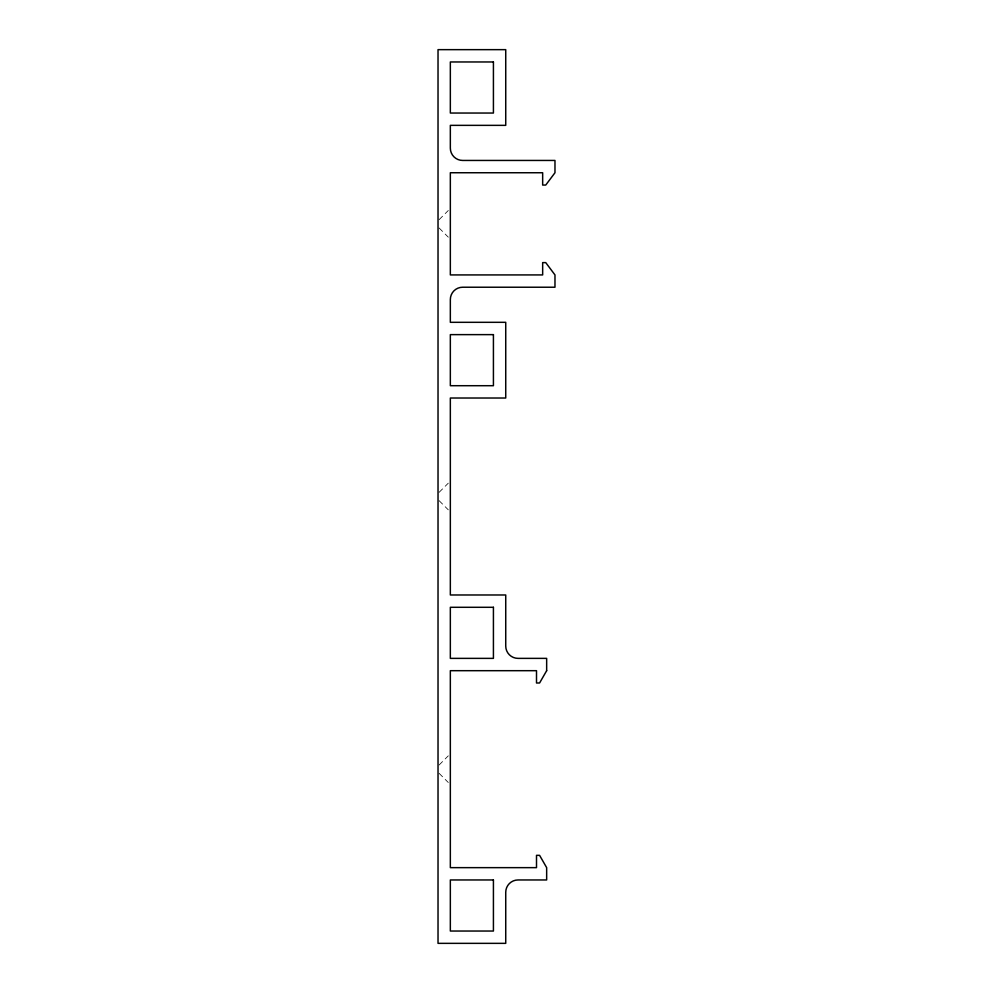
<?xml version="1.0" encoding="UTF-8"?>
<svg xmlns="http://www.w3.org/2000/svg" width="993" height="993" viewBox="0 0 993 993"><rect width="100%" height="100%" fill="white"/><g stroke="black" fill="none" stroke-linecap="round" stroke-linejoin="round"><path stroke-width="0.74" stroke-dasharray="4.96 3.72" d="M439.055 219.726L448.29 210.504M439.055 492.391L448.29 483.169M439.055 765.057L448.29 755.834M439.055 227.943L448.29 237.166M439.055 500.609L448.29 509.831M439.055 773.274L448.29 782.496"/><path stroke-width="1.49" d="M546.659 670.685L539.584 682.998L536.505 682.998L536.505 670.685L450.338 670.685L450.338 867.646L536.505 867.646L536.505 855.333L539.584 855.333L546.659 867.646L546.659 879.959L518.048 879.959A12.313 12.313 0 0 0 505.735 892.26L505.735 943.35L438.025 943.35L438.025 49.65L505.735 49.65L505.735 125.354L450.338 125.354L450.338 148.131A12.313 12.313 0 0 0 462.651 160.444L554.975 160.444L554.975 172.745L545.74 185.058L542.662 185.058L542.662 172.745L450.338 172.745L450.338 274.924L542.662 274.924L542.662 262.611L545.74 262.611L554.975 274.924L554.975 287.225L462.651 287.225A12.313 12.313 0 0 0 450.338 299.538L450.338 322.315L505.735 322.315L505.735 398.019L450.338 398.019L450.338 594.981L505.735 594.981L505.735 646.071A12.313 12.313 0 0 0 518.048 658.371L546.659 658.371L546.659 670.685M493.422 61.963L450.338 61.963L450.338 113.041L493.422 113.041L493.422 61.963M493.422 334.629L450.338 334.629L450.338 385.706L493.422 385.706L493.422 334.629M493.422 607.294L450.338 607.294L450.338 658.371L493.422 658.371L493.422 607.294M493.422 879.959L450.338 879.959L450.338 931.037L493.422 931.037L493.422 879.959"/></g></svg>
